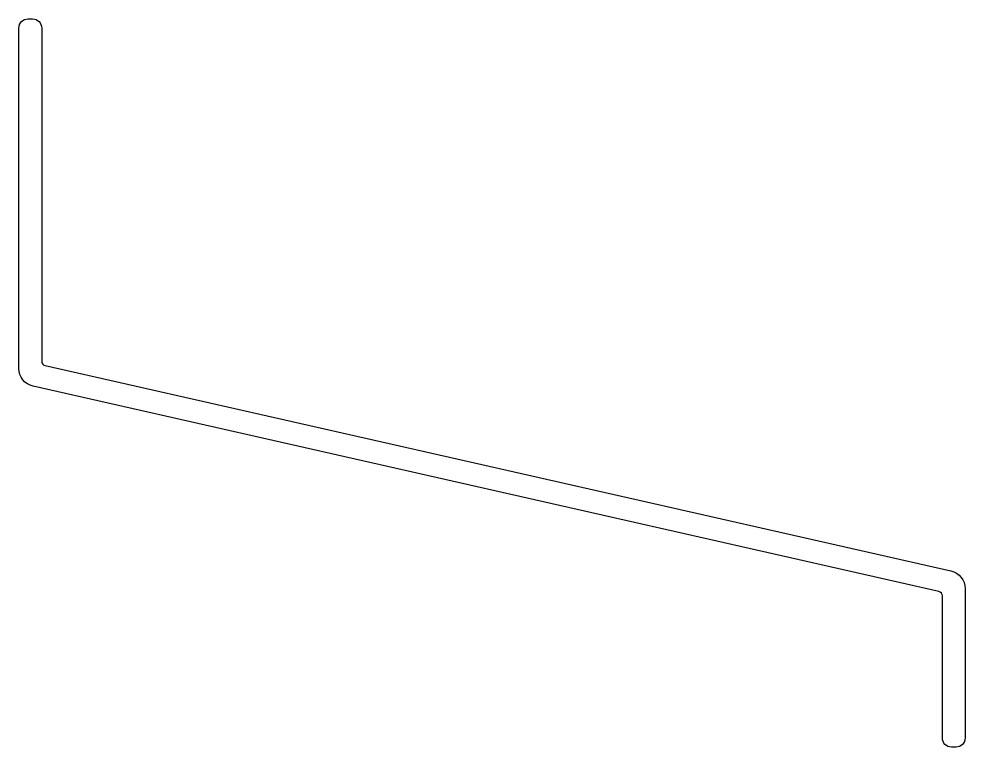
# Model space of a CAD drawing. Extents: x 212.1 to 264.1, y 281.1 to 321.1.
import ezdxf

# ---------------------------------------------------------------- set-up
doc = ezdxf.new("R2010")
doc.units = 0
doc.layers.get('0').update_dxf_attribs({"linetype": 'CONTINUOUS'})

msp = doc.modelspace()

# ---------------------------------------------------------------- linework, layer by layer
msp.add_lwpolyline([(262.678, 289.606), (212.902, 300.886, -0.350353), (212.123, 301.861), (212.123, 320.562, -0.414214), (212.623, 321.062), (212.873, 321.062, -0.414214), (213.373, 320.562), (213.373, 302.26, 0.350353), (213.568, 302.017), (263.344, 290.737, -0.350353), (264.123, 289.762), (264.123, 281.562, -0.414214), (263.623, 281.062), (263.373, 281.062, -0.414214), (262.873, 281.562), (262.873, 289.363, 0.350353)], format="xyb", close=True)

doc.saveas('drawing.dxf')
